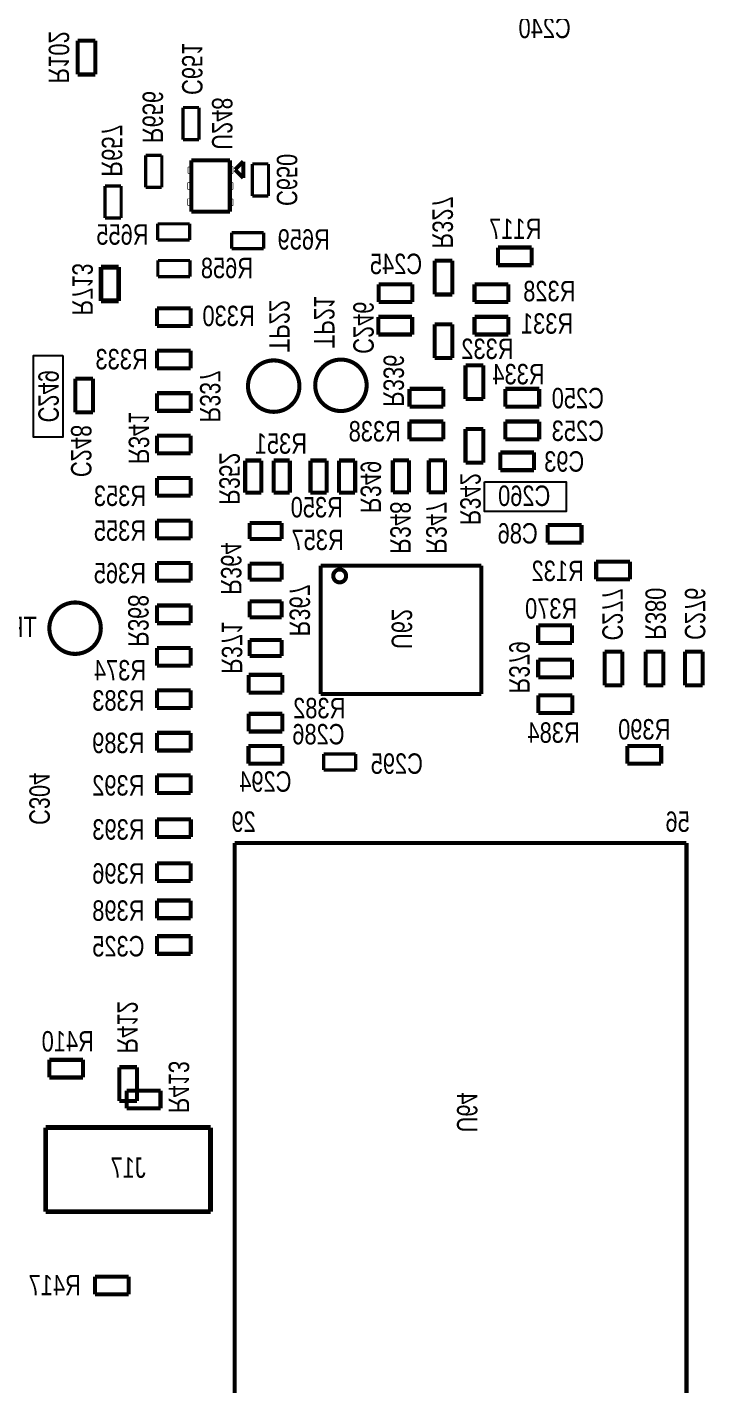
# Model space of a CAD drawing. Extents: x -186 to 234, y -83 to 214.
# Drawn here: x 16.74 to 37.82, y 30.46 to 72.7 of the extents above; entities that cross this region are included whole.
import ezdxf
from ezdxf.enums import TextEntityAlignment as Align

# ---------------------------------------------------------------- set-up
doc = ezdxf.new("R2010")
doc.units = 0
doc.layers.add('PG_ASSEMBLY_BOTTOM', color=12, linetype='CONTINUOUS')
doc.layers.add('RD_ASSEMBLY_BOTTOM', color=142, linetype='CONTINUOUS')

msp = doc.modelspace()

# ---------------------------------------------------------------- linework, layer by layer
at = {"layer": 'PG_ASSEMBLY_BOTTOM'}
for points, const_width in [([(18.306288, 71.224902), (18.306288, 72.274913)], 0.127), ([(18.306288, 72.274913), (18.856503, 72.274913)], 0.127), ([(18.856503, 72.274913), (18.856503, 71.224902)], 0.127), ([(18.856503, 71.224902), (18.306288, 71.224902)], 0.127), ([(21.585479, 69.197703), (21.585479, 70.197497)], 0.1016), ([(21.585479, 70.197497), (22.0853, 70.197497)], 0.1016), ([(22.0853, 70.197497), (22.0853, 69.197703)], 0.1016), ([(22.0853, 69.197703), (21.585479, 69.197703)], 0.1016), ([(20.426375, 67.714292), (20.426375, 68.714087)], 0.102108), ([(20.426375, 68.714087), (20.926196, 68.714087)], 0.102108), ([(20.926196, 68.714087), (20.926196, 67.714292)], 0.102108), ([(21.843162, 68.555616), (21.843162, 66.955416)], 0.127), ([(23.042067, 68.555616), (21.843162, 68.555616)], 0.127), ([(23.042067, 66.955416), (23.042067, 68.555616)], 0.127), ([(23.204551, 68.263516), (23.458551, 68.517516)], 0.127), ([(23.458551, 68.517516), (23.458551, 68.009516)], 0.127), ([(23.744479, 67.445103), (23.744479, 68.444897)], 0.1016), ([(23.744479, 68.444897), (24.2443, 68.444897)], 0.1016), ([(24.2443, 68.444897), (24.2443, 67.445103)], 0.1016), ([(21.741562, 68.146625), (21.741562, 68.344821)], 0.020295), ([(21.741562, 68.344821), (21.843162, 68.344821)], 0.020295), ([(21.843162, 68.146625), (21.741562, 68.146625)], 0.020295), ([(23.042067, 68.354905), (23.143667, 68.354905)], 0.020295), ([(23.143667, 68.154321), (23.042067, 68.154321)], 0.020295), ([(23.143667, 68.354905), (23.143667, 68.154321)], 0.020295), ([(23.458551, 68.009516), (23.204551, 68.263516)], 0.127), ([(19.16115, 66.759404), (19.16115, 67.759199)], 0.102108), ([(19.16115, 67.759199), (19.660972, 67.759199)], 0.102108), ([(19.660972, 67.759199), (19.660972, 66.759404)], 0.102108), ([(20.926196, 67.714292), (20.426375, 67.714292)], 0.102108), ([(21.731351, 67.656405), (21.731351, 67.854525)], 0.020295), ([(21.731351, 67.854525), (21.832951, 67.854525)], 0.020295), ([(21.832951, 67.656405), (21.731351, 67.656405)], 0.020295), ([(23.042067, 67.854525), (23.143667, 67.854525)], 0.020295), ([(23.143667, 67.656405), (23.042067, 67.656405)], 0.020295), ([(23.143667, 67.854525), (23.143667, 67.656405)], 0.020295), ([(21.731351, 67.156025), (21.731351, 67.356711)], 0.020295), ([(21.731351, 67.356711), (21.832951, 67.356711)], 0.020295), ([(21.731351, 67.156025), (21.731351, 67.356711)], 0.020295), ([(21.731351, 67.356711), (21.832951, 67.356711)], 0.020295), ([(21.832951, 67.156025), (21.731351, 67.156025)], 0.020295), ([(21.832951, 67.156025), (21.731351, 67.156025)], 0.020295), ([(23.042067, 67.346525), (23.143667, 67.346525)], 0.020295), ([(23.143667, 67.145916), (23.042067, 67.145916)], 0.020295), ([(23.143667, 67.346525), (23.143667, 67.145916)], 0.020295), ([(24.2443, 67.445103), (23.744479, 67.445103)], 0.1016), ([(19.660972, 66.759404), (19.16115, 66.759404)], 0.102108), ([(21.843162, 66.955416), (23.042067, 66.955416)], 0.127), ([(20.793304, 66.079853), (20.793304, 66.579674)], 0.102108), ([(20.793304, 66.579674), (21.793098, 66.579674)], 0.102108), ([(21.793098, 66.579674), (21.793098, 66.079853)], 0.102108), ([(23.098354, 65.803297), (23.098354, 66.303119)], 0.102108), ([(23.098354, 66.303119), (24.098148, 66.303119)], 0.102108), ([(24.098148, 66.303119), (24.098148, 65.803297)], 0.102108), ([(21.793098, 66.079853), (20.793304, 66.079853)], 0.102108), ([(31.382208, 65.842109), (32.432295, 65.842109)], 0.127), ([(31.382208, 65.291995), (31.382208, 65.842109)], 0.127), ([(32.432295, 65.842109), (32.432295, 65.291995)], 0.127), ([(20.802448, 65.438706), (21.802242, 65.438706)], 0.102108), ([(20.802448, 64.938885), (20.802448, 65.438706)], 0.102108), ([(21.802242, 65.438706), (21.802242, 64.938885)], 0.102108), ([(24.098148, 65.803297), (23.098354, 65.803297)], 0.102108), ([(29.410203, 64.380897), (29.410203, 65.430705)], 0.127), ([(29.410203, 65.430705), (29.960087, 65.430705)], 0.127), ([(29.960087, 65.430705), (29.960087, 64.380897)], 0.127), ([(19.033541, 64.181203), (19.033541, 65.231188)], 0.1524), ([(19.033541, 65.231188), (19.583756, 65.231188)], 0.1524), ([(19.583756, 65.231188), (19.583756, 64.181203)], 0.1524), ([(32.432295, 65.291995), (31.382208, 65.291995)], 0.127), ([(21.802242, 64.938885), (20.802448, 64.938885)], 0.102108), ([(27.669287, 64.148208), (27.669287, 64.698093)], 0.127), ([(27.669287, 64.698093), (28.719297, 64.698093)], 0.127), ([(28.719297, 64.698093), (28.719297, 64.148208)], 0.127), ([(30.652187, 64.148208), (30.652187, 64.698093)], 0.127), ([(30.652187, 64.698093), (31.702299, 64.698093)], 0.127), ([(31.702299, 64.698093), (31.702299, 64.148208)], 0.127), ([(19.583756, 64.181203), (19.033541, 64.181203)], 0.1524), ([(28.719297, 64.148208), (27.669287, 64.148208)], 0.127), ([(29.960087, 64.380897), (29.410203, 64.380897)], 0.127), ([(31.702299, 64.148208), (30.652187, 64.148208)], 0.127), ([(20.775701, 63.952907), (21.825687, 63.952907)], 0.127), ([(20.775701, 63.402693), (20.775701, 63.952907)], 0.127), ([(21.825687, 63.952907), (21.825687, 63.402693)], 0.127), ([(21.825687, 63.402693), (20.775701, 63.402693)], 0.127), ([(27.662886, 63.135307), (27.662886, 63.685395)], 0.127), ([(27.662886, 63.685395), (28.712998, 63.685395)], 0.127), ([(28.712998, 63.685395), (28.712998, 63.135307)], 0.127), ([(29.410203, 62.402695), (29.410203, 63.452807)], 0.127), ([(29.410203, 63.452807), (29.960087, 63.452807)], 0.127), ([(29.960087, 63.452807), (29.960087, 62.402695)], 0.127), ([(30.652187, 63.135307), (30.652187, 63.685395)], 0.127), ([(30.652187, 63.685395), (31.702299, 63.685395)], 0.127), ([(31.702299, 63.685395), (31.702299, 63.135307)], 0.127), ([(28.712998, 63.135307), (27.662886, 63.135307)], 0.127), ([(31.702299, 63.135307), (30.652187, 63.135307)], 0.127), ([(20.775701, 62.632107), (21.825687, 62.632107)], 0.127), ([(20.775701, 62.081893), (20.775701, 62.632107)], 0.127), ([(21.825687, 62.632107), (21.825687, 62.081893)], 0.127), ([(21.825687, 62.081893), (20.775701, 62.081893)], 0.127), ([(29.960087, 62.402695), (29.410203, 62.402695)], 0.127), ([(30.373091, 61.127411), (30.373091, 62.177397)], 0.127), ([(30.373091, 62.177397), (30.923001, 62.177397)], 0.127), ([(30.923001, 62.177397), (30.923001, 61.127411)], 0.127), ([(18.232907, 60.714407), (18.232907, 61.764393)], 0.127), ([(18.232907, 61.764393), (18.783097, 61.764393)], 0.127), ([(18.783097, 61.764393), (18.783097, 60.714407)], 0.127), ([(20.776997, 61.311307), (21.827007, 61.311307)], 0.127), ([(20.776997, 60.761093), (20.776997, 61.311307)], 0.127), ([(21.827007, 61.311307), (21.827007, 60.761093)], 0.127), ([(28.630905, 61.444911), (29.680891, 61.444911)], 0.127), ([(28.630905, 60.895001), (28.630905, 61.444911)], 0.127), ([(29.680891, 61.444911), (29.680891, 60.895001)], 0.127), ([(31.613907, 61.444911), (32.663892, 61.444911)], 0.127), ([(31.613907, 60.895001), (31.613907, 61.444911)], 0.127), ([(32.663892, 61.444911), (32.663892, 60.895001)], 0.127), ([(21.827007, 60.761093), (20.776997, 60.761093)], 0.127), ([(29.680891, 60.895001), (28.630905, 60.895001)], 0.127), ([(30.923001, 61.127411), (30.373091, 61.127411)], 0.127), ([(32.663892, 60.895001), (31.613907, 60.895001)], 0.127), ([(18.783097, 60.714407), (18.232907, 60.714407)], 0.127), ([(28.629585, 60.428911), (29.679697, 60.428911)], 0.127), ([(28.629585, 59.879001), (28.629585, 60.428911)], 0.127), ([(29.679697, 60.428911), (29.679697, 59.879001)], 0.127), ([(31.613907, 60.428911), (32.663892, 60.428911)], 0.127), ([(31.613907, 59.879001), (31.613907, 60.428911)], 0.127), ([(32.663892, 60.428911), (32.663892, 59.879001)], 0.127), ([(20.775701, 59.990507), (21.825687, 59.990507)], 0.127), ([(20.775701, 59.440293), (20.775701, 59.990507)], 0.127), ([(21.825687, 59.990507), (21.825687, 59.440293)], 0.127), ([(30.373091, 59.146211), (30.373091, 60.196197)], 0.127), ([(30.373091, 60.196197), (30.923001, 60.196197)], 0.127), ([(30.923001, 60.196197), (30.923001, 59.146211)], 0.127), ([(29.679697, 59.879001), (28.629585, 59.879001)], 0.127), ([(32.663892, 59.879001), (31.613907, 59.879001)], 0.127), ([(21.825687, 59.440293), (20.775701, 59.440293)], 0.127), ([(23.518698, 58.216495), (23.518698, 59.216493)], 0.127), ([(23.518698, 59.216493), (24.018799, 59.216493)], 0.127), ([(24.018799, 59.216493), (24.018799, 58.216495)], 0.127), ([(24.407698, 58.216495), (24.407698, 59.216493)], 0.127), ([(24.407698, 59.216493), (24.907799, 59.216493)], 0.127), ([(24.907799, 59.216493), (24.907799, 58.216495)], 0.127), ([(25.550698, 58.216495), (25.550698, 59.216493)], 0.127), ([(25.550698, 59.216493), (26.050799, 59.216493)], 0.127), ([(26.050799, 59.216493), (26.050799, 58.216495)], 0.127), ([(26.439698, 58.216495), (26.439698, 59.216493)], 0.127), ([(26.439698, 59.216493), (26.939799, 59.216493)], 0.127), ([(26.939799, 59.216493), (26.939799, 58.216495)], 0.127), ([(28.112999, 58.224699), (28.112999, 59.224697)], 0.127), ([(28.112999, 59.224697), (28.6131, 59.224697)], 0.127), ([(28.6131, 59.224697), (28.6131, 58.224699)], 0.127), ([(29.230599, 58.224699), (29.230599, 59.224697)], 0.127), ([(29.230599, 59.224697), (29.7307, 59.224697)], 0.127), ([(29.7307, 59.224697), (29.7307, 58.224699)], 0.127), ([(30.923001, 59.146211), (30.373091, 59.146211)], 0.127), ([(31.456401, 59.466201), (32.506387, 59.466201)], 0.127), ([(31.456401, 58.916291), (31.456401, 59.466201)], 0.127), ([(32.506387, 59.466201), (32.506387, 58.916291)], 0.127), ([(20.775701, 58.669707), (21.825687, 58.669707)], 0.127), ([(20.775701, 58.119493), (20.775701, 58.669707)], 0.127), ([(21.825687, 58.669707), (21.825687, 58.119493)], 0.127), ([(32.506387, 58.916291), (31.456401, 58.916291)], 0.127), ([(28.6131, 58.224699), (28.112999, 58.224699)], 0.127), ([(29.7307, 58.224699), (29.230599, 58.224699)], 0.127), ([(21.825687, 58.119493), (20.775701, 58.119493)], 0.127), ([(24.018799, 58.216495), (23.518698, 58.216495)], 0.127), ([(24.907799, 58.216495), (24.407698, 58.216495)], 0.127), ([(26.050799, 58.216495), (25.550698, 58.216495)], 0.127), ([(26.939799, 58.216495), (26.439698, 58.216495)], 0.127), ([(20.775701, 57.348907), (21.825687, 57.348907)], 0.127), ([(20.775701, 56.798693), (20.775701, 57.348907)], 0.127), ([(21.825687, 57.348907), (21.825687, 56.798693)], 0.127), ([(23.654995, 56.775909), (23.654995, 57.276009)], 0.127), ([(23.654995, 57.276009), (24.654993, 57.276009)], 0.127), ([(24.654993, 57.276009), (24.654993, 56.775909)], 0.127), ([(32.930592, 57.212713), (33.980704, 57.212713)], 0.127), ([(32.930592, 56.662599), (32.930592, 57.212713)], 0.127), ([(33.980704, 57.212713), (33.980704, 56.662599)], 0.127), ([(21.825687, 56.798693), (20.775701, 56.798693)], 0.127), ([(24.654993, 56.775909), (23.654995, 56.775909)], 0.127), ([(33.980704, 56.662599), (32.930592, 56.662599)], 0.127), ([(20.773187, 56.028107), (21.823197, 56.028107)], 0.127), ([(20.773187, 55.477893), (20.773187, 56.028107)], 0.127), ([(21.823197, 56.028107), (21.823197, 55.477893)], 0.127), ([(23.654995, 55.505909), (23.654995, 56.006009)], 0.127), ([(23.654995, 56.006009), (24.654993, 56.006009)], 0.127), ([(24.654993, 56.006009), (24.654993, 55.505909)], 0.127), ([(25.863804, 51.950595), (25.863804, 55.948605)], 0.127), ([(25.863804, 55.948605), (30.862803, 55.948605)], 0.127), ([(30.862803, 55.948605), (30.862803, 51.950595)], 0.127), ([(34.435593, 56.068189), (35.4854, 56.068189)], 0.127), ([(34.435593, 55.518304), (34.435593, 56.068189)], 0.127), ([(35.4854, 56.068189), (35.4854, 55.518304)], 0.127), ([(21.823197, 55.477893), (20.773187, 55.477893)], 0.127), ([(24.654993, 55.505909), (23.654995, 55.505909)], 0.127), ([(35.4854, 55.518304), (34.435593, 55.518304)], 0.127), ([(20.775701, 54.707307), (21.825687, 54.707307)], 0.127), ([(20.775701, 54.157093), (20.775701, 54.707307)], 0.127), ([(21.825687, 54.707307), (21.825687, 54.157093)], 0.127), ([(23.654995, 54.837609), (24.654993, 54.837609)], 0.127), ([(23.654995, 54.337509), (23.654995, 54.837609)], 0.127), ([(24.654993, 54.837609), (24.654993, 54.337509)], 0.127), ([(21.825687, 54.157093), (20.775701, 54.157093)], 0.127), ([(24.654993, 54.337509), (23.654995, 54.337509)], 0.127), ([(32.632701, 53.540203), (32.632701, 54.090087)], 0.127), ([(32.632701, 54.090087), (33.682483, 54.090087)], 0.127), ([(33.682483, 54.090087), (33.682483, 53.540203)], 0.127), ([(23.654995, 53.133193), (23.654995, 53.633395)], 0.127), ([(23.654995, 53.633395), (24.654993, 53.633395)], 0.127), ([(24.654993, 53.633395), (24.654993, 53.133193)], 0.127), ([(20.776997, 53.386507), (21.827007, 53.386507)], 0.127), ([(20.776997, 52.836293), (20.776997, 53.386507)], 0.127), ([(21.827007, 53.386507), (21.827007, 52.836293)], 0.127), ([(33.682483, 53.540203), (32.632701, 53.540203)], 0.127), ([(34.702801, 52.221409), (34.702801, 53.271395)], 0.127), ([(34.702801, 53.271395), (35.252889, 53.271395)], 0.127), ([(35.252889, 53.271395), (35.252889, 52.221409)], 0.127), ([(35.973004, 52.221409), (35.973004, 53.271395)], 0.127), ([(35.973004, 53.271395), (36.522889, 53.271395)], 0.127), ([(36.522889, 53.271395), (36.522889, 52.221409)], 0.127), ([(37.200103, 52.221409), (37.200103, 53.271395)], 0.127), ([(37.200103, 53.271395), (37.749988, 53.271395)], 0.127), ([(37.749988, 53.271395), (37.749988, 52.221409)], 0.127), ([(21.827007, 52.836293), (20.776997, 52.836293)], 0.127), ([(24.654993, 53.133193), (23.654995, 53.133193)], 0.127), ([(32.632701, 52.473403), (32.632701, 53.023287)], 0.127), ([(32.632701, 53.023287), (33.682483, 53.023287)], 0.127), ([(33.682483, 53.023287), (33.682483, 52.473403)], 0.127), ([(23.624794, 51.998093), (23.624794, 52.548307)], 0.127), ([(23.624794, 52.548307), (24.674906, 52.548307)], 0.127), ([(24.674906, 52.548307), (24.674906, 51.998093)], 0.127), ([(33.682483, 52.473403), (32.632701, 52.473403)], 0.127), ([(20.776997, 52.065707), (21.827007, 52.065707)], 0.127), ([(20.776997, 51.515493), (20.776997, 52.065707)], 0.127), ([(21.827007, 52.065707), (21.827007, 51.515493)], 0.127), ([(24.674906, 51.998093), (23.624794, 51.998093)], 0.127), ([(30.862803, 51.950595), (25.863804, 51.950595)], 0.127), ([(32.641286, 51.363093), (32.641286, 51.913307)], 0.127), ([(32.641286, 51.913307), (33.691398, 51.913307)], 0.127), ([(33.691398, 51.913307), (33.691398, 51.363093)], 0.127), ([(35.252889, 52.221409), (34.702801, 52.221409)], 0.127), ([(36.522889, 52.221409), (35.973004, 52.221409)], 0.127), ([(37.749988, 52.221409), (37.200103, 52.221409)], 0.127), ([(21.827007, 51.515493), (20.776997, 51.515493)], 0.127), ([(23.624794, 50.786792), (23.624794, 51.336702)], 0.127), ([(23.624794, 51.336702), (24.674906, 51.336702)], 0.127), ([(24.674906, 51.336702), (24.674906, 50.786792)], 0.127), ([(33.691398, 51.363093), (32.641286, 51.363093)], 0.127), ([(20.774406, 50.744907), (21.824493, 50.744907)], 0.127), ([(20.774406, 50.194693), (20.774406, 50.744907)], 0.127), ([(21.824493, 50.744907), (21.824493, 50.194693)], 0.127), ([(24.674906, 50.786792), (23.624794, 50.786792)], 0.127), ([(23.621797, 50.338507), (24.671807, 50.338507)], 0.127), ([(23.621797, 49.788293), (23.621797, 50.338507)], 0.127), ([(24.671807, 50.338507), (24.671807, 49.788293)], 0.127), ([(35.407397, 50.338507), (36.457407, 50.338507)], 0.127), ([(35.407397, 49.788293), (35.407397, 50.338507)], 0.127), ([(36.457407, 50.338507), (36.457407, 49.788293)], 0.127), ([(21.824493, 50.194693), (20.774406, 50.194693)], 0.127), ([(24.671807, 49.788293), (23.621797, 49.788293)], 0.127), ([(25.958292, 49.584889), (25.958292, 50.084711)], 0.1016), ([(25.958292, 50.084711), (26.958087, 50.084711)], 0.1016), ([(26.958087, 50.084711), (26.958087, 49.584889)], 0.1016), ([(36.457407, 49.788293), (35.407397, 49.788293)], 0.127), ([(20.775701, 48.873893), (20.775701, 49.424107)], 0.127), ([(20.775701, 49.424107), (21.825687, 49.424107)], 0.127), ([(21.825687, 49.424107), (21.825687, 48.873893)], 0.127), ([(26.958087, 49.584889), (25.958292, 49.584889)], 0.1016), ([(21.825687, 48.873893), (20.775701, 48.873893)], 0.127), ([(20.779791, 47.502293), (20.779791, 48.052507)], 0.127), ([(20.779791, 48.052507), (21.829801, 48.052507)], 0.127), ([(21.829801, 48.052507), (21.829801, 47.502293)], 0.127), ([(21.829801, 47.502293), (20.779791, 47.502293)], 0.127), ([(23.195305, 28.866795), (23.195305, 47.316898)], 0.127), ([(23.195305, 47.316898), (37.24529, 47.316898)], 0.127), ([(37.24529, 47.316898), (37.24529, 28.866795)], 0.127), ([(20.7772, 46.6852), (21.827287, 46.6852)], 0.127), ([(20.7772, 46.135011), (20.7772, 46.6852)], 0.127), ([(21.827287, 46.6852), (21.827287, 46.135011)], 0.127), ([(21.827287, 46.135011), (20.7772, 46.135011)], 0.127), ([(20.776997, 45.528509), (21.827007, 45.528509)], 0.127), ([(20.776997, 44.978599), (20.776997, 45.528509)], 0.127), ([(21.827007, 45.528509), (21.827007, 44.978599)], 0.127), ([(21.827007, 44.978599), (20.776997, 44.978599)], 0.127), ([(20.776997, 43.870093), (20.776997, 44.420307)], 0.127), ([(20.776997, 44.420307), (21.827007, 44.420307)], 0.127), ([(21.827007, 44.420307), (21.827007, 43.870093)], 0.127), ([(21.827007, 43.870093), (20.776997, 43.870093)], 0.127), ([(17.424197, 40.023999), (17.424197, 40.574189)], 0.127), ([(17.424197, 40.574189), (18.474207, 40.574189)], 0.127), ([(18.474207, 40.574189), (18.474207, 40.023999)], 0.127), ([(19.602704, 39.294105), (19.602704, 40.34409)], 0.127), ([(19.602704, 40.34409), (20.152893, 40.34409)], 0.127), ([(20.152893, 40.34409), (20.152893, 39.294105)], 0.127), ([(18.474207, 40.023999), (17.424197, 40.023999)], 0.127), ([(20.152893, 39.294105), (19.602704, 39.294105)], 0.127), ([(19.835393, 39.06139), (19.835393, 39.611605)], 0.127), ([(19.835393, 39.611605), (20.885404, 39.611605)], 0.127), ([(20.885404, 39.611605), (20.885404, 39.06139)], 0.127), ([(20.885404, 39.06139), (19.835393, 39.06139)], 0.127), ([(17.312386, 38.464693), (22.443186, 38.464693)], 0.1524), ([(17.312386, 35.848493), (17.312386, 38.464693)], 0.1524), ([(22.443186, 38.464693), (22.443186, 35.848493)], 0.1524), ([(22.443186, 35.848493), (17.312386, 35.848493)], 0.1524), ([(18.846597, 33.278293), (18.846597, 33.828507)], 0.127), ([(18.846597, 33.828507), (19.896607, 33.828507)], 0.127), ([(19.896607, 33.828507), (19.896607, 33.278293)], 0.127), ([(19.896607, 33.278293), (18.846597, 33.278293)], 0.127)]:
    msp.add_lwpolyline(points, dxfattribs=dict(at, const_width=const_width))
for points in [[(17.850383, 62.484), (17.850383, 59.944), (16.93037, 59.944), (16.93037, 62.484)], [(30.962397, 58.551597), (33.502397, 58.551597), (33.502397, 57.631609), (30.962397, 57.631609)]]:
    msp.add_lwpolyline(points, close=True, dxfattribs=at)
at = {"layer": 'PG_ASSEMBLY_BOTTOM', "const_width": 0.127}
for points in [[(25.206706, 61.530357, 1), (23.606608, 61.530357, 1), (25.206706, 61.530357)], [(27.297202, 61.555757, 1), (25.696951, 61.555757, 1), (27.297202, 61.555757)], [(26.657656, 55.626, 0.999997), (26.258749, 55.626025, 1.000003), (26.657656, 55.626)], [(19.028689, 54.000527, 1), (17.42854, 54.000527, 1), (19.028689, 54.000527)]]:
    msp.add_lwpolyline(points, format="xyb", dxfattribs=at)

# ---------------------------------------------------------------- texts
at = {"layer": 'PG_ASSEMBLY_BOTTOM', "text_generation_flag": 2, "width": 0.8}
for s, p in [('29', (23.470387, 47.664903)), ('56', (36.970386, 47.664903))]:
    msp.add_text(s, height=0.635, dxfattribs=at).set_placement(p, align=Align.CENTER)
at = {"layer": 'RD_ASSEMBLY_BOTTOM', "text_generation_flag": 2, "width": 0.8}
for s, p in [('C240', (32.833589, 72.356142)), ('R117', (31.919189, 66.107742)), ('R655', (19.701789, 65.929942)), ('R659', (25.340589, 65.777542)), ('R658', (22.952989, 64.888516)), ('C245', (28.210789, 65.015542)), ('R328', (32.980706, 64.169011)), ('R330', (23.002494, 63.3984)), ('R331', (32.909789, 63.161342)), ('R332', (31.055589, 62.373942)), ('R333', (19.675094, 62.0522)), ('R334', (32.020789, 61.586542)), ('C250', (33.866099, 60.839604)), ('R338', (27.550389, 59.808542)), ('C253', (33.866099, 59.823604)), ('R351', (24.629389, 59.427542)), ('C93', (33.443189, 58.868742)), ('R353', (19.625589, 57.801942)), ('C260', (32.198589, 57.801942)), ('R350', (25.746989, 57.446342)), ('R355', (19.624294, 56.7182)), ('R357', (25.772389, 56.430342)), ('C86', (31.995389, 56.633542)), ('R365', (19.621805, 55.3974)), ('R132', (33.239989, 55.465142)), ('R370', (33.036789, 54.296742)), ('TP23', (16.222015, 53.721127)), ('R374', (19.625589, 52.3748)), ('R383', (19.574789, 51.435)), ('R382', (25.823189, 51.197942)), ('R390', (35.932389, 50.537542)), ('R389', (19.5723, 50.1142)), ('C286', (25.797789, 50.385142)), ('R384', (33.112989, 50.435942)), ('C295', (28.236189, 49.470742)), ('R392', (19.573494, 48.7934)), ('C294', (24.146789, 48.911942)), ('R393', (19.577583, 47.4218)), ('R396', (19.574993, 46.054493)), ('R398', (19.574789, 44.898107)), ('C325', (19.574789, 43.7896)), ('R410', (17.999989, 40.832507)), ('J17', (19.877786, 36.902593)), ('R417', (17.593589, 33.2486))]:
    msp.add_text(s, height=0.635, dxfattribs=at).set_placement(p, align=Align.CENTER)
for s, p in [('R102', (17.407331, 71.755)), ('C651', (21.555989, 71.3994)), ('R656', (20.328306, 69.9008)), ('U248', (22.487331, 69.6976)), ('R657', (19.058331, 68.8594)), ('C650', (24.502389, 67.945)), ('R327', (29.345331, 66.6242)), ('TP21', (25.662331, 63.5254)), ('TP22', (24.265331, 63.3984)), ('C246', (26.881531, 63.3476)), ('R336', (27.821331, 61.6966)), ('C249', (17.085564, 61.214)), ('R337', (22.114789, 61.214)), ('R341', (19.896531, 59.9186)), ('C248', (18.101589, 59.5122)), ('R352', (22.715931, 58.6486)), ('R349', (27.110131, 58.3946)), ('R342', (30.208931, 58.0136)), ('R348', (28.032837, 57.1246)), ('R347', (29.150437, 57.1246)), ('R364', (22.766731, 55.8546)), ('R367', (24.900331, 54.5592)), ('R368', (19.879589, 54.230295)), ('C277', (34.628531, 54.4322)), ('R380', (35.968483, 54.448202)), ('C276', (37.195785, 54.448202)), ('U62', (28.075331, 53.975)), ('R371', (22.792131, 53.3908)), ('R379', (31.732931, 52.7812)), ('C304', (16.806189, 48.6918)), ('R412', (19.540931, 41.5798)), ('R413', (21.141131, 39.7256)), ('U64', (30.107331, 38.9382))]:
    msp.add_text(s, height=0.635, rotation=270, dxfattribs=at).set_placement(p, align=Align.CENTER)
msp.add_text('R713', height=0.635, rotation=270, dxfattribs=at).set_placement((18.143931, 63.7286))

doc.saveas('drawing.dxf')
